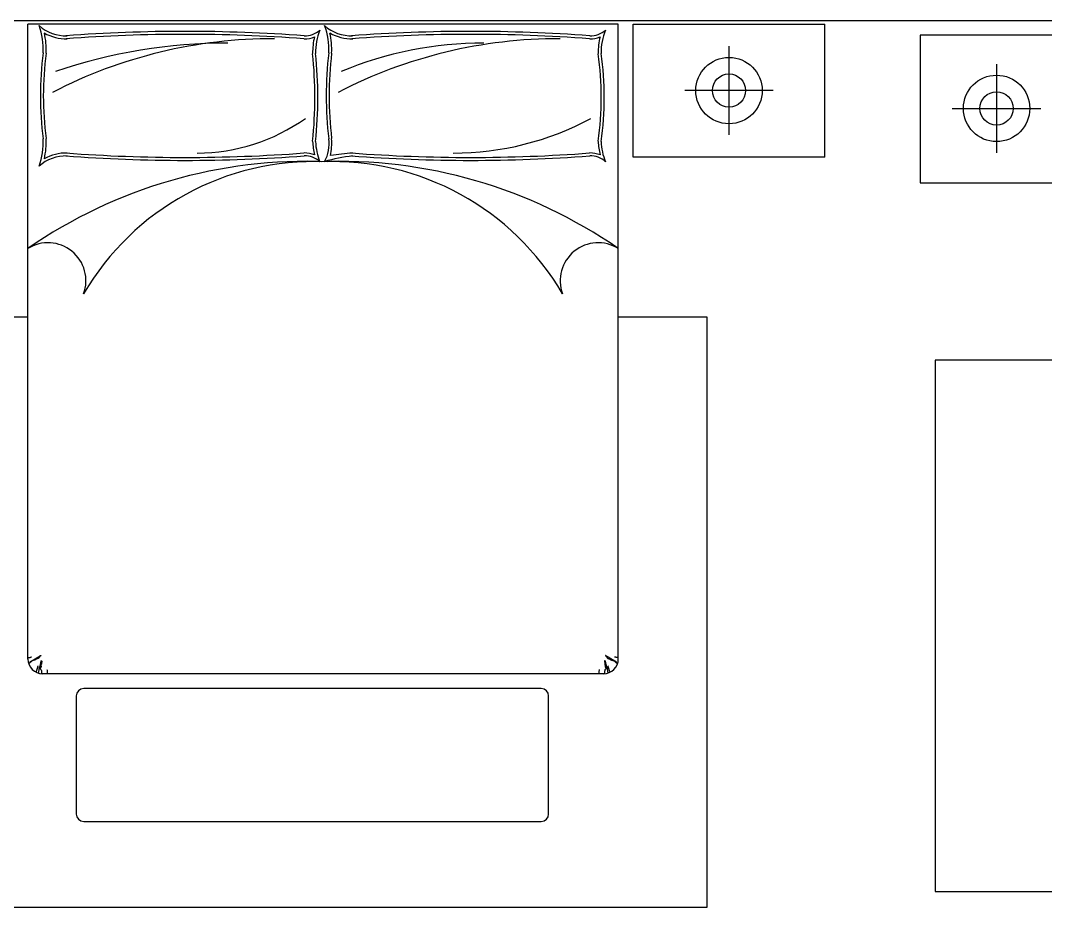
# Model space of a CAD drawing. Header units: inches. Extents: x 15.4 to 57.9, y 9.9 to 34.7.
# Drawn here: x 48.159 to 51.631, y 18.277 to 21.281 of the extents above; entities that cross this region are included whole.
import ezdxf

# ---------------------------------------------------------------- set-up
doc = ezdxf.new("R2010")
doc.units = ezdxf.units.IN
doc.header["$MEASUREMENT"] = 0
for name, color, linetype in [('02', 2, 'Continuous'), ('1', 1, 'Continuous'), ('4', 4, 'Continuous')]:
    doc.layers.add(name, color=color, linetype=linetype)

msp = doc.modelspace()

# ---------------------------------------------------------------- linework, layer by layer
at = {"layer": '02'}
msp.add_lwpolyline([(51.2074, 21.2309), (51.2074, 20.7309), (51.7074, 20.7309), (51.7074, 21.2309)], close=True, dxfattribs=at)
msp.add_circle((51.4656, 20.9833), 0.1125, dxfattribs=at)
at = {"layer": '1'}
for p, q in [((48.1843, 19.1187), (48.1843, 21.2687)), ((50.1843, 21.2687), (48.1843, 21.2687)), ((50.1843, 19.1187), (50.1843, 21.2687)), ((50.2343, 20.8187), (50.2343, 21.2687)), ((50.2343, 21.2687), (50.8843, 21.2687)), ((50.8843, 20.8187), (50.8843, 21.2687)), ((50.5593, 20.8937), (50.5593, 21.1937)), ((51.4656, 21.1333), (51.4656, 20.8333)), ((50.7093, 21.0437), (50.4093, 21.0437)), ((51.3156, 20.9833), (51.6156, 20.9833)), ((50.8843, 20.8187), (50.2343, 20.8187)), ((50.1343, 19.0687), (48.2343, 19.0687)), ((48.3484, 18.9937), (48.3484, 18.5937)), ((49.9234, 19.0187), (48.3734, 19.0187)), ((49.9484, 18.5937), (49.9484, 18.9937)), ((48.3734, 18.5687), (49.9234, 18.5687))]:
    msp.add_line(p, q, dxfattribs=at)
for points in [[(50.1843, 20.2773), (50.4843, 20.2773), (50.4843, 18.2773), (47.8843, 18.2773), (47.8843, 20.2773), (48.1843, 20.2773)], [(51.7574, 20.1309), (51.2574, 20.1309), (51.2574, 18.3309), (54.0574, 18.3309), (54.0574, 20.1309), (53.5574, 20.1309)], [(48.1843, 19.1217), (48.1855, 19.1226), (48.1865, 19.1232), (48.1874, 19.1237), (48.1881, 19.124), (48.1887, 19.1242), (48.1893, 19.1243), (48.1898, 19.1243), (48.1903, 19.1243), (48.1907, 19.1243), (48.1912, 19.1243), (48.1916, 19.1244), (48.192, 19.1244), (48.1925, 19.1244), (48.1929, 19.1245), (48.1934, 19.1246), (48.1938, 19.1247), (48.1943, 19.1249), (48.1947, 19.125), (48.1952, 19.1252), (48.1956, 19.1254), (48.1959, 19.1256), (48.1961, 19.1257), (48.1963, 19.1258), (48.1964, 19.1258)], [(48.1898, 19.1076), (48.191, 19.1086), (48.1921, 19.1093), (48.1931, 19.11), (48.1939, 19.1105), (48.1947, 19.1109), (48.1954, 19.1113), (48.1959, 19.1116), (48.1965, 19.1119), (48.197, 19.1121), (48.1975, 19.1124), (48.1979, 19.1127), (48.1984, 19.1129), (48.1988, 19.1132), (48.1992, 19.1134), (48.1997, 19.1137), (48.2001, 19.114), (48.2005, 19.1142), (48.201, 19.1145), (48.2014, 19.1148), (48.2019, 19.1151), (48.2024, 19.1154), (48.203, 19.1158), (48.2036, 19.1161), (48.2042, 19.1165), (48.2048, 19.1169), (48.2055, 19.1173), (48.2062, 19.1177), (48.207, 19.1181), (48.2077, 19.1186), (48.2084, 19.119), (48.2091, 19.1194), (48.2098, 19.1198), (48.2105, 19.1203), (48.2111, 19.1207), (48.2117, 19.121), (48.2123, 19.1214), (48.2129, 19.1218), (48.2134, 19.1221), (48.2139, 19.1225), (48.2145, 19.1228), (48.215, 19.1231), (48.2155, 19.1235), (48.216, 19.1238), (48.2166, 19.1241), (48.2171, 19.1244), (48.2177, 19.1247), (48.2182, 19.125), (48.2188, 19.1253), (48.2194, 19.1256), (48.22, 19.1259), (48.2206, 19.1262), (48.2211, 19.1265), (48.2217, 19.1268), (48.2223, 19.1271), (48.2229, 19.1274), (48.2234, 19.1278), (48.2239, 19.1282), (48.2244, 19.1285), (48.2248, 19.1289), (48.2252, 19.1292), (48.2256, 19.1296), (48.226, 19.1299), (48.2264, 19.1301), (48.2268, 19.1303), (48.2271, 19.1305), (48.2274, 19.1305), (48.2277, 19.1306), (48.2279, 19.1305), (48.2281, 19.1305), (48.2282, 19.1304), (48.2282, 19.1302), (48.228, 19.13), (48.2278, 19.1298), (48.2274, 19.1295), (48.227, 19.1292), (48.2265, 19.1289), (48.2259, 19.1285), (48.2254, 19.128), (48.2248, 19.1275), (48.2243, 19.1269), (48.2239, 19.1262), (48.2235, 19.1255), (48.2231, 19.1248), (48.2227, 19.1241), (48.2223, 19.1233), (48.2219, 19.1227), (48.2214, 19.1221), (48.2209, 19.1215), (48.2203, 19.1211), (48.2196, 19.1208), (48.2189, 19.1205), (48.2181, 19.1203), (48.2173, 19.1201), (48.2165, 19.1199), (48.2157, 19.1196), (48.2148, 19.1193), (48.214, 19.1189), (48.2132, 19.1185), (48.2124, 19.118), (48.2115, 19.1175), (48.2107, 19.117), (48.2098, 19.1165), (48.209, 19.116), (48.2081, 19.1156), (48.2071, 19.1152), (48.2062, 19.1149), (48.2052, 19.1147), (48.2043, 19.1145), (48.2033, 19.1143), (48.2025, 19.1141), (48.2016, 19.1139), (48.2009, 19.1137), (48.2002, 19.1135), (48.1996, 19.1133), (48.199, 19.1131), (48.1985, 19.1129), (48.1981, 19.1126), (48.1977, 19.1124), (48.1973, 19.1121), (48.197, 19.1118), (48.1966, 19.1115), (48.1963, 19.1111), (48.196, 19.1108), (48.1957, 19.1104), (48.1953, 19.1101), (48.195, 19.1097), (48.1946, 19.1093), (48.1942, 19.1089), (48.1938, 19.1085), (48.1933, 19.1081), (48.1929, 19.1077), (48.1923, 19.1072), (48.1918, 19.1067), (48.1912, 19.106), (48.1905, 19.1053), (48.1898, 19.1045)], [(48.2284, 19.1121), (48.2273, 19.1062), (48.2264, 19.1016), (48.2256, 19.0981), (48.2249, 19.0956), (48.2243, 19.0938), (48.2239, 19.0926), (48.2235, 19.0918), (48.2232, 19.0912), (48.2229, 19.0906), (48.2227, 19.09), (48.2225, 19.0895), (48.2224, 19.0889), (48.2223, 19.0883), (48.2222, 19.0877), (48.2221, 19.0871), (48.222, 19.0864), (48.2219, 19.0856), (48.2218, 19.0847), (48.2216, 19.0835), (48.2214, 19.0821), (48.221, 19.0801), (48.2206, 19.0777), (48.2201, 19.0747), (48.2195, 19.0709)], [(48.2284, 19.1121), (48.2306, 19.1127), (48.2316, 19.1111), (48.2304, 19.1027), (48.2298, 19.0988), (48.2284, 19.0976), (48.229, 19.0935), (48.2261, 19.0878), (48.2261, 19.0851), (48.2296, 19.0817), (48.2304, 19.0788), (48.2306, 19.0772), (48.2306, 19.0688), (48.2306, 19.0703)], [(50.1402, 19.1121), (50.138, 19.1127), (50.137, 19.1111), (50.1382, 19.1027), (50.1388, 19.0988), (50.1402, 19.0976), (50.1396, 19.0935), (50.1425, 19.0878), (50.1425, 19.0851), (50.139, 19.0817), (50.1382, 19.0788), (50.138, 19.0772), (50.138, 19.0688), (50.138, 19.0703)], [(50.1402, 19.1121), (50.1413, 19.1062), (50.1422, 19.1016), (50.143, 19.0981), (50.1437, 19.0956), (50.1443, 19.0938), (50.1447, 19.0926), (50.1451, 19.0918), (50.1454, 19.0912), (50.1457, 19.0906), (50.1459, 19.09), (50.1461, 19.0895), (50.1462, 19.0889), (50.1463, 19.0883), (50.1464, 19.0877), (50.1465, 19.0871), (50.1466, 19.0864), (50.1467, 19.0856), (50.1468, 19.0847), (50.147, 19.0835), (50.1473, 19.0821), (50.1476, 19.0801), (50.148, 19.0777), (50.1485, 19.0747), (50.1492, 19.0709)], [(50.1788, 19.1076), (50.1776, 19.1086), (50.1765, 19.1093), (50.1755, 19.11), (50.1747, 19.1105), (50.1739, 19.1109), (50.1733, 19.1113), (50.1727, 19.1116), (50.1721, 19.1119), (50.1716, 19.1121), (50.1711, 19.1124), (50.1707, 19.1127), (50.1702, 19.1129), (50.1698, 19.1132), (50.1694, 19.1134), (50.1689, 19.1137), (50.1685, 19.114), (50.1681, 19.1142), (50.1676, 19.1145), (50.1672, 19.1148), (50.1667, 19.1151), (50.1662, 19.1154), (50.1656, 19.1158), (50.165, 19.1161), (50.1644, 19.1165), (50.1638, 19.1169), (50.1631, 19.1173), (50.1624, 19.1177), (50.1616, 19.1181), (50.1609, 19.1186), (50.1602, 19.119), (50.1595, 19.1194), (50.1588, 19.1198), (50.1581, 19.1203), (50.1575, 19.1207), (50.1569, 19.121), (50.1563, 19.1214), (50.1557, 19.1218), (50.1552, 19.1221), (50.1547, 19.1225), (50.1541, 19.1228), (50.1536, 19.1231), (50.1531, 19.1235), (50.1526, 19.1238), (50.152, 19.1241), (50.1515, 19.1244), (50.1509, 19.1247), (50.1504, 19.125), (50.1498, 19.1253), (50.1492, 19.1256), (50.1486, 19.1259), (50.1481, 19.1262), (50.1475, 19.1265), (50.1469, 19.1268), (50.1463, 19.1271), (50.1457, 19.1274), (50.1452, 19.1278), (50.1447, 19.1282), (50.1442, 19.1285), (50.1438, 19.1289), (50.1434, 19.1292), (50.143, 19.1296), (50.1426, 19.1299), (50.1422, 19.1301), (50.1418, 19.1303), (50.1415, 19.1305), (50.1412, 19.1305), (50.1409, 19.1306), (50.1407, 19.1305), (50.1405, 19.1305), (50.1404, 19.1304), (50.1404, 19.1302), (50.1406, 19.13), (50.1408, 19.1298), (50.1412, 19.1295), (50.1416, 19.1292), (50.1421, 19.1289), (50.1427, 19.1285), (50.1432, 19.128), (50.1438, 19.1275), (50.1443, 19.1269), (50.1447, 19.1262), (50.1451, 19.1255), (50.1455, 19.1248), (50.1459, 19.1241), (50.1463, 19.1233), (50.1467, 19.1227), (50.1472, 19.1221), (50.1477, 19.1215), (50.1483, 19.1211), (50.149, 19.1208), (50.1497, 19.1205), (50.1505, 19.1203), (50.1513, 19.1201), (50.1521, 19.1199), (50.1529, 19.1196), (50.1538, 19.1193), (50.1546, 19.1189), (50.1554, 19.1185), (50.1562, 19.118), (50.1571, 19.1175), (50.1579, 19.117), (50.1588, 19.1165), (50.1596, 19.116), (50.1605, 19.1156), (50.1615, 19.1152), (50.1624, 19.1149), (50.1634, 19.1147), (50.1643, 19.1145), (50.1653, 19.1143), (50.1661, 19.1141), (50.167, 19.1139), (50.1677, 19.1137), (50.1684, 19.1135), (50.169, 19.1133), (50.1696, 19.1131), (50.1701, 19.1129), (50.1705, 19.1126), (50.1709, 19.1124), (50.1713, 19.1121), (50.1716, 19.1118), (50.172, 19.1115), (50.1723, 19.1111), (50.1726, 19.1108), (50.1729, 19.1104), (50.1733, 19.1101), (50.1736, 19.1097), (50.174, 19.1093), (50.1744, 19.1089), (50.1748, 19.1085), (50.1753, 19.1081), (50.1758, 19.1077), (50.1763, 19.1072), (50.1768, 19.1067), (50.1774, 19.106), (50.1781, 19.1053), (50.1788, 19.1045)], [(50.1843, 19.1217), (50.1831, 19.1226), (50.1821, 19.1232), (50.1812, 19.1237), (50.1805, 19.124), (50.1799, 19.1242), (50.1793, 19.1243), (50.1788, 19.1243), (50.1783, 19.1243), (50.1779, 19.1243), (50.1774, 19.1243), (50.177, 19.1244), (50.1766, 19.1244), (50.1761, 19.1244), (50.1757, 19.1245), (50.1752, 19.1246), (50.1748, 19.1247), (50.1743, 19.1249), (50.1739, 19.125), (50.1734, 19.1252), (50.1731, 19.1254), (50.1727, 19.1256), (50.1725, 19.1257), (50.1723, 19.1258), (50.1722, 19.1258)], [(48.2121, 19.0739), (48.2131, 19.0761), (48.214, 19.0782), (48.2146, 19.08), (48.2151, 19.0816), (48.2155, 19.083), (48.2159, 19.0842), (48.2161, 19.0854), (48.2164, 19.0865), (48.2166, 19.0875), (48.2169, 19.0884), (48.2172, 19.0894), (48.2176, 19.0905), (48.218, 19.0916), (48.2184, 19.0929), (48.219, 19.0944), (48.2197, 19.0961)], [(48.2486, 19.0834), (48.2491, 19.0815), (48.2495, 19.0797), (48.2497, 19.0779), (48.2499, 19.076), (48.25, 19.0742), (48.2501, 19.0723), (48.2501, 19.0705), (48.2501, 19.0687)], [(50.12, 19.0834), (50.1195, 19.0815), (50.1191, 19.0797), (50.1189, 19.0779), (50.1187, 19.076), (50.1186, 19.0742), (50.1185, 19.0723), (50.1185, 19.0705), (50.1185, 19.0687)], [(50.1565, 19.0739), (50.1555, 19.0761), (50.1546, 19.0782), (50.154, 19.08), (50.1535, 19.0816), (50.1531, 19.083), (50.1528, 19.0842), (50.1525, 19.0854), (50.1522, 19.0865), (50.152, 19.0875), (50.1517, 19.0884), (50.1514, 19.0894), (50.151, 19.0905), (50.1506, 19.0916), (50.1502, 19.0929), (50.1496, 19.0944), (50.1489, 19.0961)]]:
    msp.add_lwpolyline(points, dxfattribs=at)
for centre, radius in [((50.5593, 21.0437), 0.1125), ((50.5593, 21.0437), 0.0563), ((51.4656, 20.9833), 0.0563)]:
    msp.add_circle(centre, radius, dxfattribs=at)
for centre, radius, start, end in [((48.0112, 21.1848), 0.2252, 356.5245, 20.485), ((48.3134, 21.3665), 0.1375, 228.4161, 271.5527), ((49.2807, 21.3665), 0.1375, 228.4161, 271.5527), ((48.9785, 21.1848), 0.2252, 356.5245, 20.485), ((48.0112, 21.1848), 0.2351, 356.5245, 13.2301), ((48.3134, 21.3665), 0.1474, 240.1487, 271.5527), ((49.0142, 19.5958), 1.6234, 89.8087, 117.3662), ((48.7172, 15.8399), 5.4042, 85.7221, 94.2851), ((48.7172, 15.8396), 5.3944, 85.7234, 94.2838), ((49.1227, 21.3048), 0.0857, 268.1988, 292.4287), ((49.1227, 21.3048), 0.0758, 268.1988, 312.1405), ((49.3504, 21.175), 0.2015, 165.4484, 181.6077), ((49.3504, 21.175), 0.1916, 157.3977, 181.6077), ((49.2807, 21.3665), 0.1474, 240.1487, 271.5527), ((48.9785, 21.1848), 0.2351, 356.5245, 13.2301), ((49.9815, 19.5958), 1.6234, 89.8087, 117.3662), ((49.6845, 15.8399), 5.4042, 85.7221, 94.2851), ((49.6845, 15.8396), 5.3944, 85.7234, 94.2838), ((50.09, 21.3048), 0.0857, 268.1988, 292.4287), ((50.09, 21.3048), 0.0758, 268.1988, 312.1405), ((50.3177, 21.175), 0.2015, 165.4484, 181.6077), ((50.3177, 21.175), 0.1916, 157.3977, 181.6077), ((48.8584, 19.397), 1.8072, 89.8983, 108.7325), ((49.7271, 19.9447), 1.2594, 89.9111, 112.4831), ((49.367, 21.0257), 1.1404, 172.668, 187.332), ((49.367, 21.0257), 1.1304, 172.668, 187.332), ((47.6996, 21.0203), 1.4569, 354.1588, 5.8412), ((47.6996, 21.0203), 1.4669, 354.1588, 5.8412), ((50.4661, 21.0257), 1.2712, 173.426, 186.574), ((50.4661, 21.0257), 1.2612, 173.426, 186.574), ((49.0436, 21.0203), 1.0829, 352.1489, 7.8511), ((49.0436, 21.0203), 1.0929, 352.1489, 7.8511), ((48.7579, 21.4625), 0.6303, 270, 305.5384), ((49.6274, 21.8087), 0.9765, 269.875, 298.3866), ((48.0112, 20.8665), 0.2252, 339.515, 3.4755), ((48.0112, 20.8665), 0.2351, 346.7699, 3.4755), ((49.3504, 20.8764), 0.2015, 181.6077, 194.5516), ((49.3504, 20.8764), 0.1916, 181.6077, 202.6023), ((49.0896, 20.8616), 0.1152, 329.6431, 9.258), ((48.9785, 20.8665), 0.2351, 349.4726, 3.4755), ((50.3177, 20.8764), 0.2015, 181.6077, 194.5516), ((50.3177, 20.8764), 0.1916, 181.6077, 202.6023), ((49.1304, 19.1418), 1.6623, 87.6652, 124.6899), ((48.3134, 20.6848), 0.1375, 88.4473, 131.5839), ((48.3134, 20.6848), 0.1474, 88.4473, 119.8513), ((48.7172, 26.2115), 5.4042, 265.7149, 274.2779), ((48.7172, 26.2117), 5.3944, 265.7162, 274.2766), ((49.1529, 19.9002), 0.9029, 87.6695, 149.7333), ((49.1227, 20.7466), 0.0857, 67.5713, 91.8012), ((49.1227, 20.7466), 0.0758, 47.8595, 91.8012), ((49.2382, 19.1418), 1.6623, 55.3101, 92.3348), ((49.2157, 19.9002), 0.9029, 30.2667, 92.3305), ((49.3665, 20.157), 0.6704, 97.0314, 105.3575), ((49.6631, 17.2208), 3.6312, 95.9805, 97.1734), ((49.6845, 26.2115), 5.4042, 265.7149, 274.2779), ((49.6845, 26.2117), 5.3944, 265.7162, 274.2766), ((50.09, 20.7466), 0.0857, 67.5713, 91.8012), ((50.09, 20.7466), 0.0758, 47.8595, 91.8012), ((48.2525, 20.3997), 0.1285, 339.7966, 122.0473), ((50.1161, 20.3997), 0.1285, 57.9527, 200.2034), ((48.2343, 19.1187), 0.05, 180, 270), ((50.1343, 19.1187), 0.05, 270, 0), ((48.3734, 18.9937), 0.025, 90, 180), ((49.9234, 18.9937), 0.025, 0, 90), ((48.3734, 18.5937), 0.025, 180, 270), ((49.9234, 18.5937), 0.025, 270, 0)]:
    msp.add_arc(centre, radius, start, end, dxfattribs=at)
at = {"layer": '4'}
msp.add_line((37.2544, 21.2809), (57.5806, 21.2809), dxfattribs=at)

doc.saveas('drawing.dxf')
